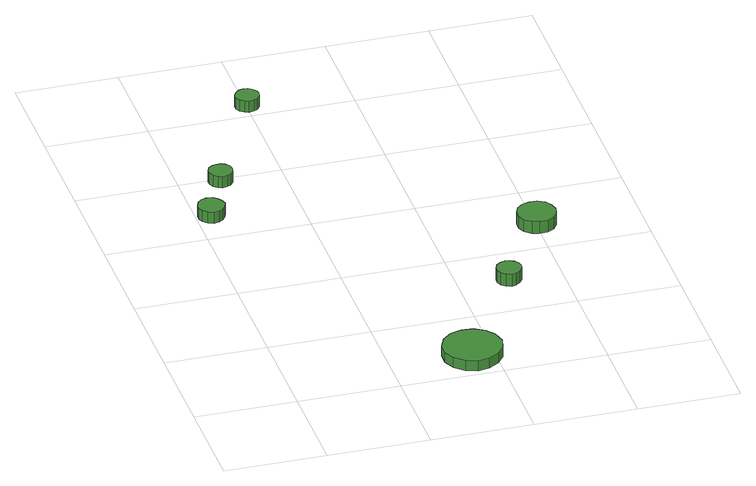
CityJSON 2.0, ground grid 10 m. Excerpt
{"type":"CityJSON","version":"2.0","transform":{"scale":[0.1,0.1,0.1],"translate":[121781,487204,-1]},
"CityObjects":{
"tree1":{"type":"SolitaryVegetationObject","attributes":{"function":"something"},"geometry":[{"type":"MultiSurface","lod":"1","boundaries":[[[0,1,2,3,4,5,6,7,8,9,10,11,12,13,14]],[[15,16,17,18,19,20,21,22,23,24,25,26,27,28,29]],[[0,29,28,1]],[[1,28,27,2]],[[2,27,26,3]],[[3,26,25,4]],[[4,25,24,5]],[[5,24,23,6]],[[6,23,22,7]],[[7,22,21,8]],[[8,21,20,9]],[[9,20,19,10]],[[10,19,18,11]],[[11,18,17,12]],[[12,17,16,13]],[[13,16,15,14]],[[14,15,29,0]]]}]},
"tree2":{"type":"SolitaryVegetationObject","attributes":{"function":"something"},"geometry":[{"type":"MultiSurface","lod":"1","boundaries":[[[30,31,32,33,34,35,36,37,38,39,40,41,42,43,44]],[[45,46,47,48,49,50,51,52,53,54,55,56,57,58,59]],[[30,59,58,31]],[[31,58,57,32]],[[32,57,56,33]],[[33,56,55,34]],[[34,55,54,35]],[[35,54,53,36]],[[36,53,52,37]],[[37,52,51,38]],[[38,51,50,39]],[[39,50,49,40]],[[40,49,48,41]],[[41,48,47,42]],[[42,47,46,43]],[[43,46,45,44]],[[44,45,59,30]]]}]},
"tree3":{"type":"SolitaryVegetationObject","attributes":{"function":"something"},"geometry":[{"type":"MultiSurface","lod":"1","boundaries":[[[60,61,62,63,64,65,66,67,68,69,70,71,72,73,74]],[[75,76,77,78,79,80,81,82,83,84,85,86,87,88,89]],[[60,89,88,61]],[[61,88,87,62]],[[62,87,86,63]],[[63,86,85,64]],[[64,85,84,65]],[[65,84,83,66]],[[66,83,82,67]],[[67,82,81,68]],[[68,81,80,69]],[[69,80,79,70]],[[70,79,78,71]],[[71,78,77,72]],[[72,77,76,73]],[[73,76,75,74]],[[74,75,89,60]]]}]},
"tree4":{"type":"SolitaryVegetationObject","attributes":{"function":"something"},"geometry":[{"type":"MultiSurface","lod":"1","boundaries":[[[90,91,92,93,94,95,96,97,98,99,100,101,102,103,104]],[[105,106,107,108,109,110,111,112,113,114,115,116,117,118,119]],[[90,119,118,91]],[[91,118,117,92]],[[92,117,116,93]],[[93,116,115,94]],[[94,115,114,95]],[[95,114,113,96]],[[96,113,112,97]],[[97,112,111,98]],[[98,111,110,99]],[[99,110,109,100]],[[100,109,108,101]],[[101,108,107,102]],[[102,107,106,103]],[[103,106,105,104]],[[104,105,119,90]]]}]},
"tree5":{"type":"SolitaryVegetationObject","attributes":{"function":"something"},"geometry":[{"type":"MultiSurface","lod":"1","boundaries":[[[120,121,122,123,124,125,126,127,128,129,130,131,132,133,134]],[[135,136,137,138,139,140,141,142,143,144,145,146,147,148,149]],[[120,149,148,121]],[[121,148,147,122]],[[122,147,146,123]],[[123,146,145,124]],[[124,145,144,125]],[[125,144,143,126]],[[126,143,142,127]],[[127,142,141,128]],[[128,141,140,129]],[[129,140,139,130]],[[130,139,138,131]],[[131,138,137,132]],[[132,137,136,133]],[[133,136,135,134]],[[134,135,149,120]]]}]},
"tree6":{"type":"SolitaryVegetationObject","attributes":{"function":"something"},"geometry":[{"type":"MultiSurface","lod":"1","boundaries":[[[150,151,152,153,154,155,156,157,158,159,160,161,162,163,164]],[[165,166,167,168,169,170,171,172,173,174,175,176,177,178,179]],[[150,179,178,151]],[[151,178,177,152]],[[152,177,176,153]],[[153,176,175,154]],[[154,175,174,155]],[[155,174,173,156]],[[156,173,172,157]],[[157,172,171,158]],[[158,171,170,159]],[[159,170,169,160]],[[160,169,168,161]],[[161,168,167,162]],[[162,167,166,163]],[[163,166,165,164]],[[164,165,179,150]]]}]}
},
"vertices":[
[27,336,20],[25,342,20],[22,346,20],[18,349,20],[12,350,20],[7,348,20],[3,344,20],[1,339,20],[1,334,20],[3,329,20],[7,325,20],[12,323,20],[18,324,20],[22,327,20],[25,331,20],[25,331,8],[22,327,8],[18,324,8],[12,323,8],[7,325,8],[3,329,8],[1,334,8],[1,339,8],[3,344,8],[7,348,8],[12,350,8],[18,349,8],[22,346,8],[25,342,8],[27,336,8],
[50,392,21],[49,397,21],[46,401,21],[42,403,21],[37,403,21],[33,402,21],[29,399,21],[27,394,21],[27,390,21],[29,385,21],[33,382,21],[37,380,21],[42,381,21],[46,383,21],[49,387,21],[49,387,9],[46,383,9],[42,381,9],[37,380,9],[33,382,9],[29,385,9],[27,390,9],[27,394,9],[29,399,9],[33,402,9],[37,403,9],[42,403,9],[46,401,9],[49,397,9],[50,392,9],
[208,35,17],[205,47,17],[198,56,17],[188,62,17],[176,63,17],[165,60,17],[156,52,17],[151,41,17],[151,29,17],[156,18,17],[165,10,17],[176,6,17],[188,8,17],[198,14,17],[205,23,17],[205,23,6],[198,14,6],[188,8,6],[176,6,6],[165,10,6],[156,18,6],[151,29,6],[151,41,6],[156,52,6],[165,60,6],[176,63,6],[188,62,6],[198,56,6],[205,47,6],[208,35,6],
[110,511,23],[109,515,23],[106,519,23],[102,522,23],[97,522,23],[93,521,23],[89,517,23],[87,513,23],[87,508,23],[89,504,23],[93,501,23],[97,499,23],[102,500,23],[106,502,23],[109,506,23],[109,506,11],[106,502,11],[102,500,11],[97,499,11],[93,501,11],[89,504,11],[87,508,11],[87,513,11],[89,517,11],[93,521,11],[97,522,11],[102,522,11],[106,519,11],[109,515,11],[110,511,11],
[261,155,19],[260,160,19],[257,164,19],[253,166,19],[248,167,19],[243,165,19],[239,162,19],[237,157,19],[237,152,19],[239,147,19],[243,144,19],[248,142,19],[253,143,19],[257,146,19],[260,150,19],[260,150,6],[257,146,6],[253,143,6],[248,142,6],[243,144,6],[239,147,6],[237,152,6],[237,157,6],[239,162,6],[243,165,6],[248,167,6],[253,166,6],[257,164,6],[260,160,6],[261,155,6],
[319,240,21],[317,247,21],[313,254,21],[306,258,21],[298,258,21],[291,256,21],[285,251,21],[282,244,21],[282,236,21],[285,229,21],[291,224,21],[298,222,21],[306,222,21],[313,226,21],[317,232,21],[317,232,8],[313,226,8],[306,222,8],[298,222,8],[291,224,8],[285,229,8],[282,236,8],[282,244,8],[285,251,8],[291,256,8],[298,258,8],[306,258,8],[313,254,8],[317,247,8],[319,240,8]
]}
